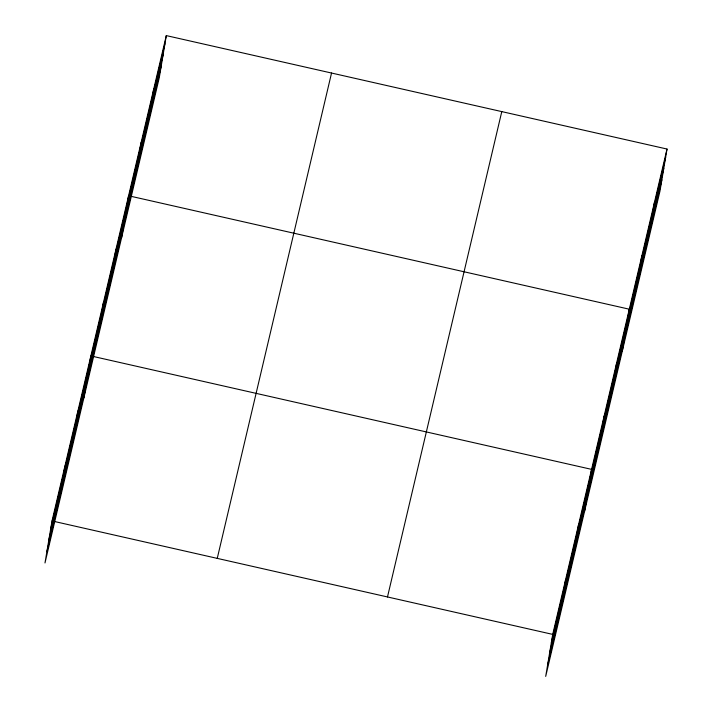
<?xml version="1.0" encoding="UTF-8"?>
<svg xmlns="http://www.w3.org/2000/svg" width="712" height="712" viewBox="0 0 712 712"><rect width="100%" height="100%" fill="white"/><g stroke="black" fill="none" stroke-linecap="round" stroke-linejoin="round"><path stroke-width="1.07" d="M166.305 35.6L52.021 520.944L44.989 562.961L159.283 77.608L166.305 35.6L667.011 149.039L659.979 191.056L545.695 676.4L552.717 634.392L667.011 149.039M63.626 473.987L64.97 465.942M76.576 418.985L77.919 410.931M83.847 397.937L90.878 355.929L591.583 469.368L584.552 511.385M102.101 310.592L103.445 302.538M114.676 257.201L116.02 249.155M121.565 237.772L128.596 195.764L629.292 309.204L622.27 351.221M139.819 150.419L141.163 142.373M152.395 97.037L153.739 88.991M564.331 587.436L565.675 579.381M577.281 532.425L578.625 524.379M602.806 424.032L604.15 415.986M615.382 370.64L616.726 362.595M640.524 263.867L641.868 255.822M653.091 210.476L654.444 202.43M50.668 528.998L164.962 43.646M48.799 540.203L163.084 54.851M46.867 551.747L161.152 66.403M217.249 558.386L331.543 73.033M387.488 596.95L501.782 111.606M551.373 642.438L665.667 157.094M549.495 653.643L663.789 168.299M547.564 665.195L661.857 179.842M52.021 520.944L552.717 634.392"/></g></svg>
